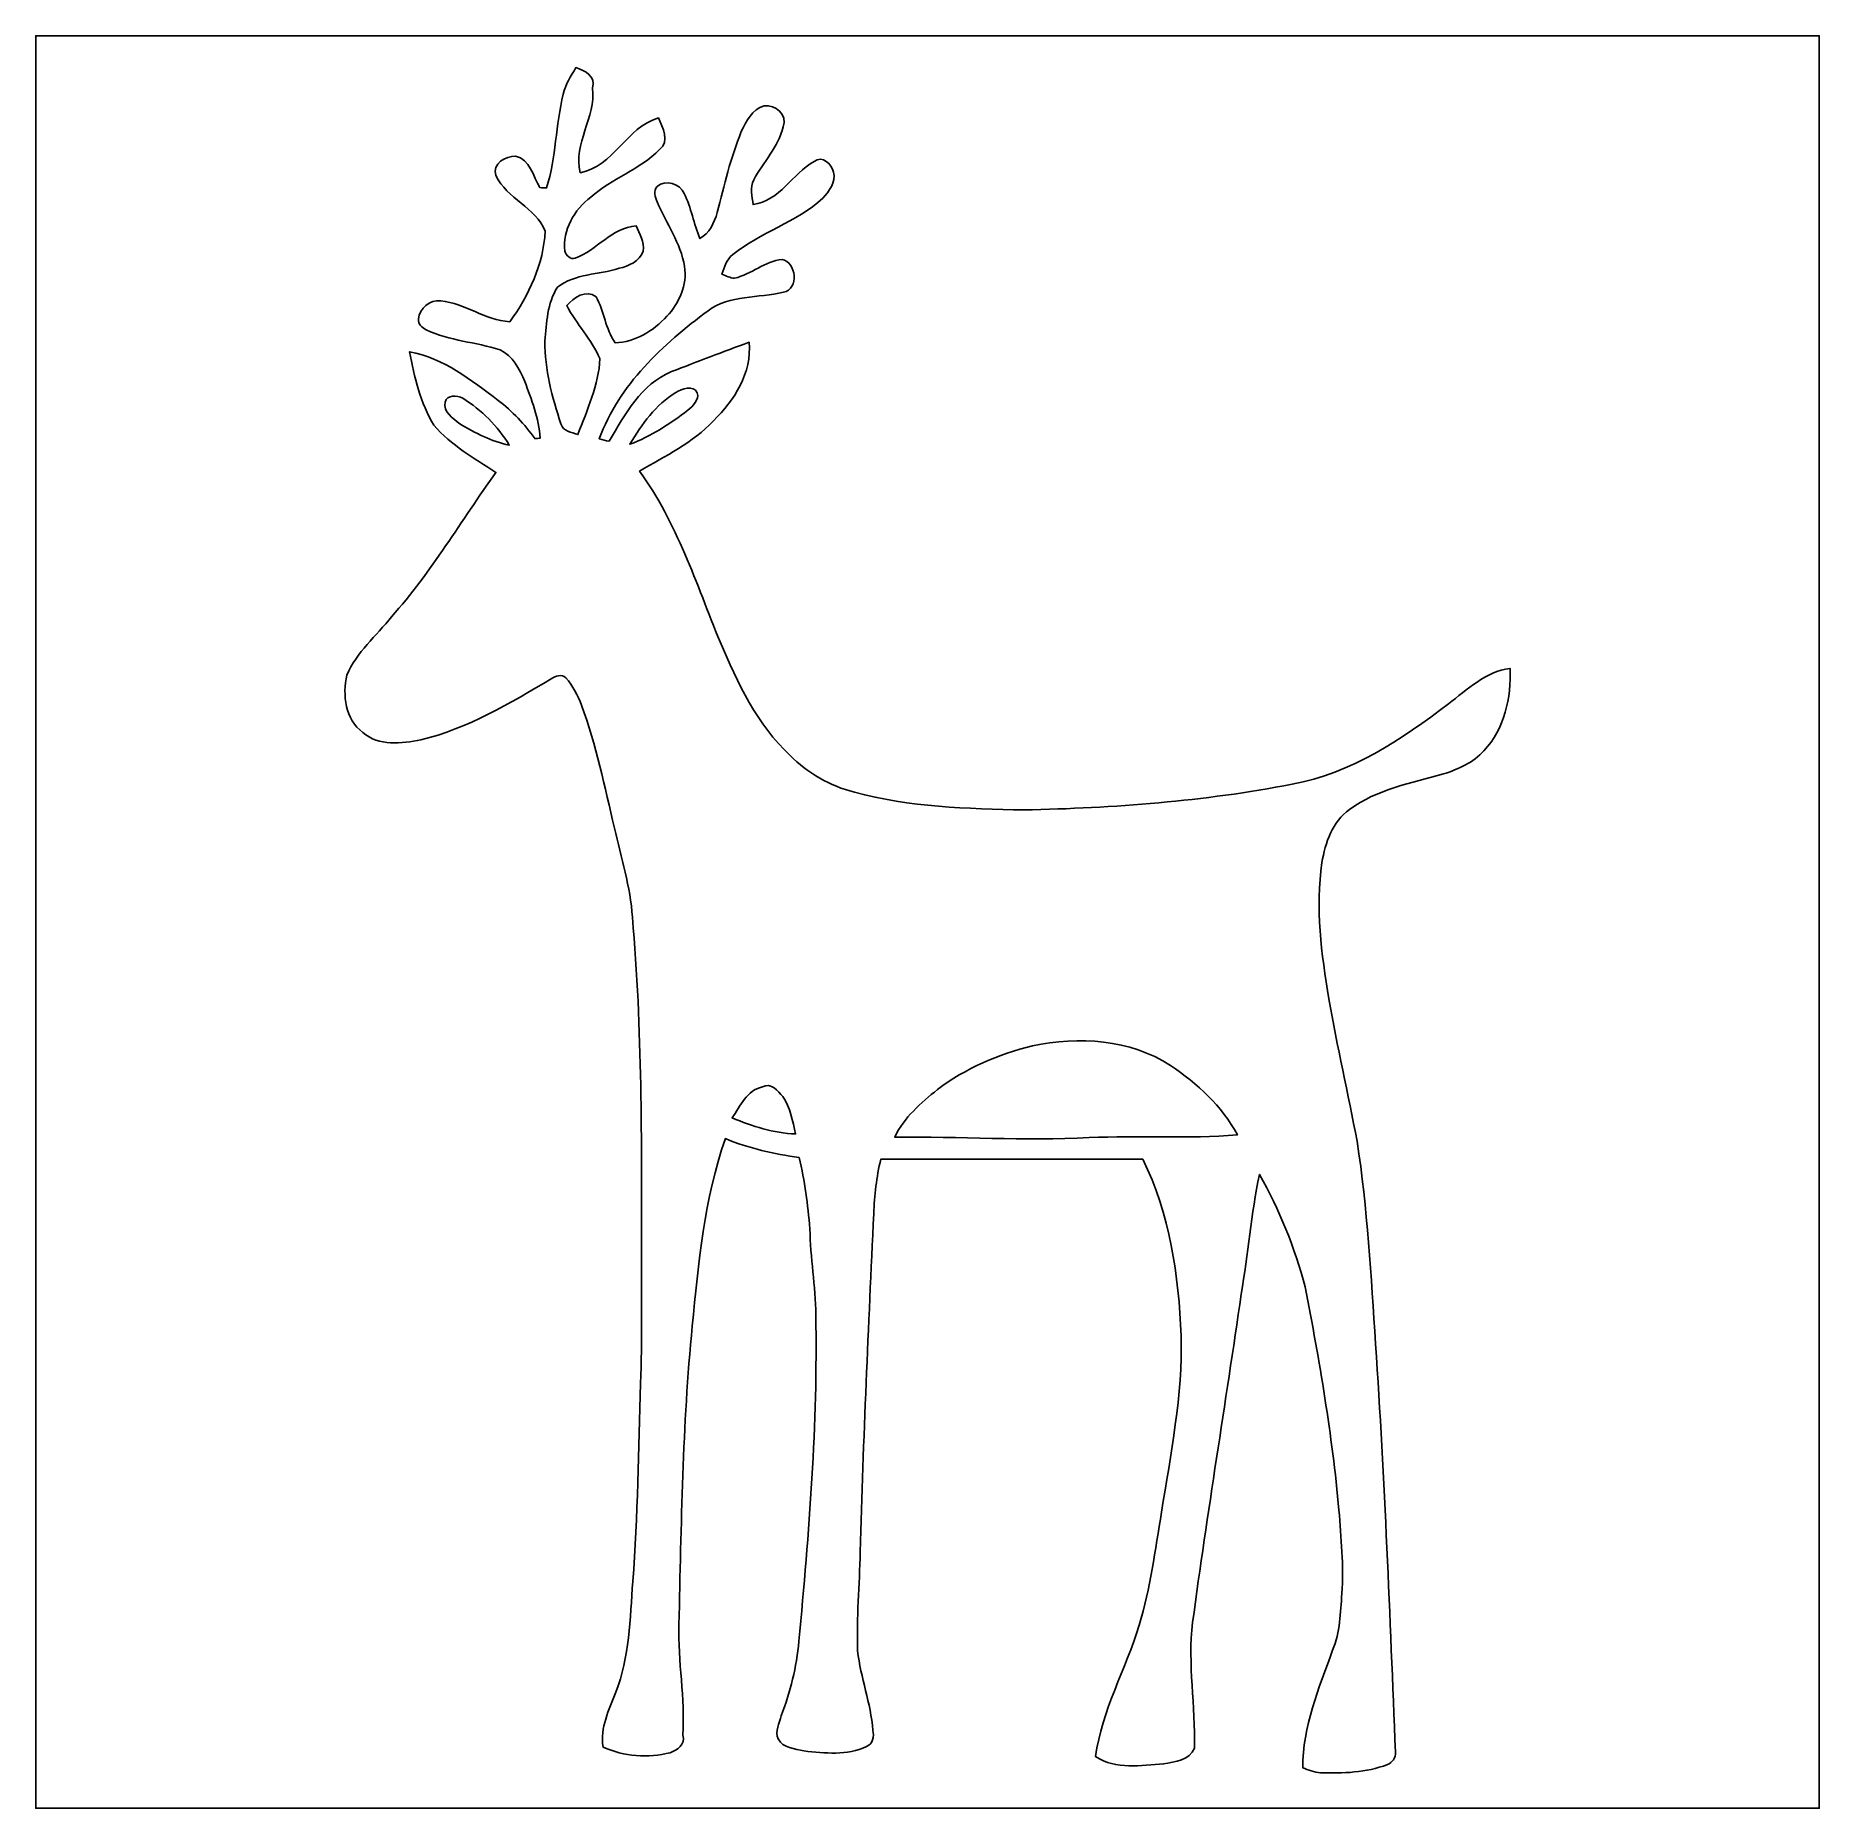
# Model space of a CAD drawing. Header units: centimetres. Extents: x -16.8 to 16.8, y -16.7 to 16.7.
import ezdxf

# ---------------------------------------------------------------- set-up
doc = ezdxf.new("R2010")
doc.units = ezdxf.units.CM
doc.header["$MEASUREMENT"] = 0
doc.layers.add('Layer 1', color=7, linetype='Continuous')

msp = doc.modelspace()

# ---------------------------------------------------------------- linework, layer by layer
at = {"layer": 'Layer 1', "color": 7}
for points, knots in [([(-16.77458, 16.66875), (-16.77458, 16.66875), (16.77458, 16.66875), (16.77458, 16.66875), (16.77458, 16.66875), (16.77458, 16.66875), (16.77458, -16.66875), (16.77458, -16.66875), (16.77458, -16.66875), (16.77458, -16.66875), (-16.77458, -16.66875), (-16.77458, -16.66875), (-16.77458, -16.66875), (-16.77458, -16.66875), (-16.77458, 16.66875), (-16.77458, 16.66875), (-16.77458, 16.66875), (-16.77458, 16.66875), (-16.77458, 16.66875), (-16.77458, 16.66875)], [0, 0, 0, 0, 0.16666667, 0.16666667, 0.16666667, 0.16666667, 0.33333333, 0.33333333, 0.33333333, 0.33333333, 0.5, 0.5, 0.5, 0.5, 0.66666667, 0.66666667, 0.66666667, 0.66666667, 1, 1, 1, 1]), ([(-6.61353, 16.06903), (-6.70701, 15.91063), (-6.81179, 15.75259), (-6.85094, 15.5702), (-6.85094, 15.5702), (-6.99594, 14.98988), (-6.98324, 14.37887), (-7.16598, 13.80702), (-7.16598, 13.80702), (-7.19702, 13.80807), (-7.25911, 13.81019), (-7.29015, 13.81125), (-7.29015, 13.81125), (-7.42033, 14.02151), (-7.47219, 14.3443), (-7.74806, 14.40568), (-7.74806, 14.40568), (-7.93574, 14.40286), (-8.19432, 14.26598), (-8.12024, 14.03632), (-8.12024, 14.03632), (-7.90963, 13.60205), (-7.36988, 13.44189), (-7.19102, 12.98928), (-7.19102, 12.98928), (-7.22101, 12.37262), (-7.49723, 11.78348), (-7.85707, 11.28783), (-7.85707, 11.28783), (-8.32168, 11.31993), (-8.69774, 11.63567), (-9.15529, 11.68259), (-9.15529, 11.68259), (-9.36484, 11.70587), (-9.55146, 11.54183), (-9.57615, 11.3411), (-9.57615, 11.3411), (-9.58039, 11.24903), (-9.50807, 11.17388), (-9.42904, 11.13755), (-9.42904, 11.13755), (-8.9916, 10.92694), (-8.4963, 10.91071), (-8.04051, 10.75761), (-8.04051, 10.75761), (-7.80203, 10.64966), (-7.67362, 10.39636), (-7.5752, 10.16741), (-7.5752, 10.16741), (-7.44784, 9.82274), (-7.30956, 9.47244), (-7.28486, 9.10167), (-7.28486, 9.10167), (-7.3092, 9.09814), (-7.35789, 9.09108), (-7.38223, 9.08756), (-7.38223, 9.08756), (-7.57837, 9.36061), (-7.80768, 9.60861), (-8.0772, 9.81004), (-8.0772, 9.81004), (-8.57885, 10.19387), (-9.10484, 10.60344), (-9.74125, 10.72409), (-9.74125, 10.72409), (-9.65694, 10.24714), (-9.53523, 9.7603), (-9.28264, 9.34297), (-9.28264, 9.34297), (-8.96056, 8.96937), (-8.52911, 8.71749), (-8.11742, 8.45573), (-8.11742, 8.45573), (-8.76935, 7.54944), (-9.33521, 6.57825), (-10.07957, 5.74075), (-10.07957, 5.74075), (-10.36638, 5.38092), (-10.74032, 5.074), (-10.92341, 4.64326), (-10.92341, 4.64326), (-11.00279, 4.2732), (-10.95657, 3.80118), (-10.62038, 3.56411), (-10.62038, 3.56411), (-10.32404, 3.30129), (-9.88907, 3.35703), (-9.52994, 3.42371), (-9.52994, 3.42371), (-8.6427, 3.63961), (-7.85389, 4.11339), (-7.07637, 4.57447), (-7.07637, 4.57447), (-6.99735, 4.63091), (-6.88269, 4.66549), (-6.80085, 4.59423), (-6.80085, 4.59423), (-6.67103, 4.44218), (-6.58072, 4.2605), (-6.50593, 4.07599), (-6.50593, 4.07599), (-6.23076, 3.32669), (-6.07025, 2.54247), (-5.88892, 1.76671), (-5.88892, 1.76671), (-5.75945, 1.21144), (-5.58941, 0.66181), (-5.5499, 0.08996), (-5.5499, 0.08996), (-5.3661, -2.01013), (-5.37492, -4.12044), (-5.37986, -6.22653), (-5.37986, -6.22653), (-5.38515, -7.04427), (-5.36293, -7.86271), (-5.39997, -8.68045), (-5.39997, -8.68045), (-5.44019, -9.92187), (-5.44371, -11.16577), (-5.5432, -12.40472), (-5.5432, -12.40472), (-5.59611, -13.10322), (-5.59999, -13.82677), (-5.86493, -14.48682), (-5.86493, -14.48682), (-5.98734, -14.81808), (-6.16409, -15.15181), (-6.1027, -15.51623), (-6.1027, -15.51623), (-5.70936, -15.69649), (-5.25604, -15.72401), (-4.83764, -15.62276), (-4.83764, -15.62276), (-4.705, -15.57726), (-4.54836, -15.46119), (-4.60375, -15.29468), (-4.60375, -15.29468), (-4.5526, -14.59724), (-4.69971, -13.90791), (-4.67607, -13.21153), (-4.67607, -13.21153), (-4.63056, -11.3411), (-4.60939, -9.4675), (-4.42489, -7.60412), (-4.42489, -7.60412), (-4.30671, -6.41562), (-4.19982, -5.207), (-3.80118, -4.07353), (-3.80118, -4.07353), (-3.35844, -4.25803), (-2.88784, -4.35998), (-2.41476, -4.42948), (-2.41476, -4.42948), (-2.30681, -4.86798), (-2.25249, -5.31812), (-2.21192, -5.76756), (-2.21192, -5.76756), (-2.20486, -6.31049), (-2.10608, -6.84742), (-2.10079, -7.39034), (-2.10079, -7.39034), (-2.0634, -9.44069), (-2.22744, -11.48786), (-2.41864, -13.52797), (-2.41864, -13.52797), (-2.45957, -14.0081), (-2.58163, -14.478), (-2.74955, -14.92885), (-2.74955, -14.92885), (-2.78518, -15.06537), (-2.87443, -15.22307), (-2.80705, -15.36488), (-2.80705, -15.36488), (-2.71921, -15.54268), (-2.49061, -15.54092), (-2.3241, -15.59066), (-2.3241, -15.59066), (-1.93781, -15.62312), (-1.50848, -15.68838), (-1.14688, -15.50388), (-1.14688, -15.50388), (-1.02482, -15.4619), (-1.00259, -15.31161), (-1.02764, -15.20261), (-1.02764, -15.20261), (-1.06539, -14.69284), (-1.25801, -14.21095), (-1.3141, -13.70436), (-1.3141, -13.70436), (-1.33562, -13.08629), (-1.27776, -12.46893), (-1.26577, -11.85122), (-1.26577, -11.85122), (-1.20897, -9.7282), (-1.10984, -7.60695), (-1.01141, -5.48534), (-1.01141, -5.48534), (-0.9973, -5.14068), (-0.95956, -4.79672), (-0.87806, -4.46123), (-0.87806, -4.46123), (0.76412, -4.46264), (2.40594, -4.46511), (4.04812, -4.46017), (4.04812, -4.46017), (4.56142, -5.4864), (4.72334, -6.6488), (4.77238, -7.78334), (4.77238, -7.78334), (4.79778, -8.90094), (4.57447, -10.00125), (4.40267, -11.10015), (4.40267, -11.10015), (4.2799, -11.811), (4.19171, -12.53067), (3.98321, -13.22387), (3.98321, -13.22387), (3.72851, -14.05431), (3.27836, -14.82443), (3.1623, -15.69579), (3.1623, -15.69579), (3.54154, -15.94944), (4.01567, -15.85983), (4.44147, -15.83302), (4.44147, -15.83302), (4.64573, -15.79316), (4.94171, -15.76881), (5.01897, -15.53492), (5.01897, -15.53492), (5.0486, -14.74646), (4.88809, -13.95942), (4.98651, -13.17166), (4.98651, -13.17166), (5.26732, -11.11003), (5.60141, -9.05651), (5.90232, -6.99805), (5.90232, -6.99805), (6.0265, -6.24911), (6.09, -5.48993), (6.2424, -4.74627), (6.2424, -4.74627), (6.62199, -5.40808), (6.90598, -6.12881), (7.10565, -6.864), (7.10565, -6.864), (7.37235, -8.25288), (7.61153, -9.64988), (7.73924, -11.05958), (7.73924, -11.05958), (7.77734, -11.5824), (7.83272, -12.10663), (7.79462, -12.63121), (7.79462, -12.63121), (7.76852, -12.98857), (7.76005, -13.35722), (7.62035, -13.69342), (7.62035, -13.69342), (7.35859, -14.4085), (7.05697, -15.1317), (7.05661, -15.9064), (7.05661, -15.9064), (7.16386, -15.94767), (7.27251, -15.99389), (7.38964, -15.99847), (7.38964, -15.99847), (7.81191, -16.01223), (8.25041, -16.00129), (8.64976, -15.84537), (8.64976, -15.84537), (8.74712, -15.81221), (8.80957, -15.71449), (8.80145, -15.61218), (8.80145, -15.61218), (8.69774, -13.05278), (8.60107, -10.49196), (8.42821, -7.93574), (8.42821, -7.93574), (8.34284, -6.66327), (8.27652, -5.38621), (8.08037, -4.12468), (8.08037, -4.12468), (7.91139, -3.22933), (7.70431, -2.34174), (7.55086, -1.44357), (7.55086, -1.44357), (7.40481, -0.60008), (7.29862, 0.26423), (7.41751, 1.11795), (7.41751, 1.11795), (7.48418, 1.48872), (7.61436, 1.89054), (7.93962, 2.11526), (7.93962, 2.11526), (8.45397, 2.49767), (9.10167, 2.61444), (9.70597, 2.78448), (9.70597, 2.78448), (9.98326, 2.8769), (10.27007, 2.99579), (10.46727, 3.22086), (10.46727, 3.22086), (10.85109, 3.63326), (10.98162, 4.22028), (10.95904, 4.76956), (10.95904, 4.76956), (10.49479, 4.70923), (10.15471, 4.36951), (9.79664, 4.10281), (9.79664, 4.10281), (8.92034, 3.43147), (7.96502, 2.79365), (6.85871, 2.59151), (6.85871, 2.59151), (5.19924, 2.2673), (3.5052, 2.14595), (1.81716, 2.10644), (1.81716, 2.10644), (0.74754, 2.13219), (-0.33761, 2.15759), (-1.37619, 2.44157), (-1.37619, 2.44157), (-1.83021, 2.55834), (-2.2546, 2.79647), (-2.5848, 3.1302), (-2.5848, 3.1302), (-3.20393, 3.71299), (-3.57152, 4.49827), (-3.90278, 5.26768), (-3.90278, 5.26768), (-4.34904, 6.36411), (-4.71488, 7.51099), (-5.4162, 8.48078), (-5.4162, 8.48078), (-4.93324, 8.76335), (-4.41537, 9.01065), (-4.02766, 9.42552), (-4.02766, 9.42552), (-3.62797, 9.80899), (-3.30412, 10.32581), (-3.35386, 10.9026), (-3.35386, 10.9026), (-3.84316, 10.72797), (-4.32753, 10.53677), (-4.81295, 10.35085), (-4.81295, 10.35085), (-5.38445, 10.11767), (-5.69242, 9.54687), (-5.9884, 9.04064), (-5.9884, 9.04064), (-6.05049, 9.05475), (-6.11223, 9.06921), (-6.17396, 9.08403), (-6.17396, 9.08403), (-5.80778, 10.10744), (-4.97487, 10.86203), (-4.1275, 11.49703), (-4.1275, 11.49703), (-3.71793, 11.7983), (-3.17853, 11.73163), (-2.70898, 11.84557), (-2.70898, 11.84557), (-2.41441, 11.89496), (-2.46309, 12.41989), (-2.73614, 12.46011), (-2.73614, 12.46011), (-3.05964, 12.42377), (-3.31541, 12.18142), (-3.62832, 12.10839), (-3.62832, 12.10839), (-3.71263, 12.10804), (-3.78883, 12.15496), (-3.8668, 12.18071), (-3.8668, 12.18071), (-3.82235, 12.31371), (-3.78037, 12.46329), (-3.66148, 12.55148), (-3.66148, 12.55148), (-3.14325, 12.97552), (-2.46662, 13.15826), (-1.96815, 13.61052), (-1.96815, 13.61052), (-1.85455, 13.74034), (-1.71379, 13.91356), (-1.76777, 14.10053), (-1.76777, 14.10053), (-1.79634, 14.25857), (-1.97873, 14.42085), (-2.13325, 14.30337), (-2.13325, 14.30337), (-2.54423, 14.06878), (-2.77283, 13.56536), (-3.28119, 13.49163), (-3.28119, 13.49163), (-3.29671, 13.64544), (-3.34222, 13.81301), (-3.26708, 13.95765), (-3.26708, 13.95765), (-3.08786, 14.28926), (-2.80494, 14.57854), (-2.71568, 14.95284), (-2.71568, 14.95284), (-2.62149, 15.18532), (-2.86561, 15.38041), (-3.07481, 15.34971), (-3.07481, 15.34971), (-3.29706, 15.28727), (-3.40678, 15.05479), (-3.50238, 14.86464), (-3.50238, 14.86464), (-3.70311, 14.37287), (-3.82341, 13.85323), (-3.9564, 13.34029), (-3.9564, 13.34029), (-4.00897, 13.14873), (-4.10069, 12.954), (-4.28096, 12.85381), (-4.28096, 12.85381), (-4.3942, 13.13145), (-4.44676, 13.43131), (-4.57518, 13.70259), (-4.57518, 13.70259), (-4.6549, 13.88392), (-4.92936, 13.97317), (-5.08282, 13.83171), (-5.08282, 13.83171), (-5.16184, 13.75128), (-5.11739, 13.63274), (-5.08494, 13.54208), (-5.08494, 13.54208), (-4.91596, 13.13674), (-4.63868, 12.77056), (-4.57094, 12.32852), (-4.57094, 12.32852), (-4.51556, 11.97751), (-4.67184, 11.64519), (-4.90008, 11.39084), (-4.90008, 11.39084), (-5.15761, 11.12308), (-5.49134, 10.90048), (-5.87551, 10.89378), (-5.87551, 10.89378), (-6.05861, 11.15413), (-6.08048, 11.48433), (-6.23217, 11.75879), (-6.23217, 11.75879), (-6.42444, 11.9066), (-6.65057, 11.73974), (-6.78427, 11.59404), (-6.78427, 11.59404), (-6.60471, 11.24479), (-6.31896, 10.95551), (-6.16056, 10.59674), (-6.16056, 10.59674), (-6.1849, 10.10003), (-6.40292, 9.62977), (-6.57684, 9.16728), (-6.57684, 9.16728), (-6.6929, 9.21138), (-6.85659, 9.22584), (-6.89398, 9.36837), (-6.89398, 9.36837), (-7.06085, 9.86966), (-7.20231, 10.39177), (-7.19561, 10.92482), (-7.19561, 10.92482), (-7.1688, 11.26878), (-7.15116, 11.63637), (-6.96101, 11.93694), (-6.96101, 11.93694), (-6.63081, 12.20082), (-6.18596, 12.16625), (-5.80249, 12.29395), (-5.80249, 12.29395), (-5.61975, 12.33276), (-5.41514, 12.4273), (-5.34952, 12.61674), (-5.34952, 12.61674), (-5.32271, 12.78855), (-5.4169, 12.94059), (-5.47864, 13.09229), (-5.47864, 13.09229), (-5.9376, 13.06089), (-6.21594, 12.63332), (-6.62658, 12.48304), (-6.62658, 12.48304), (-6.71795, 12.44776), (-6.79591, 12.53878), (-6.82449, 12.61533), (-6.82449, 12.61533), (-6.86717, 13.01609), (-6.64422, 13.3985), (-6.33201, 13.6338), (-6.33201, 13.6338), (-5.93549, 13.97952), (-5.41126, 14.1545), (-5.03837, 14.52774), (-5.03837, 14.52774), (-4.8454, 14.68437), (-4.97452, 14.94049), (-5.06271, 15.12076), (-5.06271, 15.12076), (-5.66491, 14.94614), (-5.90338, 14.21095), (-6.53027, 14.091), (-6.53027, 14.091), (-6.67032, 14.64204), (-6.23323, 15.12993), (-6.29849, 15.68097), (-6.29849, 15.68097), (-6.23711, 15.90675), (-6.44384, 16.01364), (-6.61353, 16.06903)], [0, 0, 0, 0, 0.00775194, 0.00775194, 0.00775194, 0.00775194, 0.01550388, 0.01550388, 0.01550388, 0.01550388, 0.02325581, 0.02325581, 0.02325581, 0.02325581, 0.03100775, 0.03100775, 0.03100775, 0.03100775, 0.03875969, 0.03875969, 0.03875969, 0.03875969, 0.04651163, 0.04651163, 0.04651163, 0.04651163, 0.05426357, 0.05426357, 0.05426357, 0.05426357, 0.0620155, 0.0620155, 0.0620155, 0.0620155, 0.06976744, 0.06976744, 0.06976744, 0.06976744, 0.07751938, 0.07751938, 0.07751938, 0.07751938, 0.08527132, 0.08527132, 0.08527132, 0.08527132, 0.09302326, 0.09302326, 0.09302326, 0.09302326, 0.10077519, 0.10077519, 0.10077519, 0.10077519, 0.10852713, 0.10852713, 0.10852713, 0.10852713, 0.11627907, 0.11627907, 0.11627907, 0.11627907, 0.12403101, 0.12403101, 0.12403101, 0.12403101, 0.13178295, 0.13178295, 0.13178295, 0.13178295, 0.13953488, 0.13953488, 0.13953488, 0.13953488, 0.14728682, 0.14728682, 0.14728682, 0.14728682, 0.15503876, 0.15503876, 0.15503876, 0.15503876, 0.1627907, 0.1627907, 0.1627907, 0.1627907, 0.17054264, 0.17054264, 0.17054264, 0.17054264, 0.17829457, 0.17829457, 0.17829457, 0.17829457, 0.18604651, 0.18604651, 0.18604651, 0.18604651, 0.19379845, 0.19379845, 0.19379845, 0.19379845, 0.20155039, 0.20155039, 0.20155039, 0.20155039, 0.20930233, 0.20930233, 0.20930233, 0.20930233, 0.21705426, 0.21705426, 0.21705426, 0.21705426, 0.2248062, 0.2248062, 0.2248062, 0.2248062, 0.23255814, 0.23255814, 0.23255814, 0.23255814, 0.24031008, 0.24031008, 0.24031008, 0.24031008, 0.24806202, 0.24806202, 0.24806202, 0.24806202, 0.25581395, 0.25581395, 0.25581395, 0.25581395, 0.26356589, 0.26356589, 0.26356589, 0.26356589, 0.27131783, 0.27131783, 0.27131783, 0.27131783, 0.27906977, 0.27906977, 0.27906977, 0.27906977, 0.28682171, 0.28682171, 0.28682171, 0.28682171, 0.29457364, 0.29457364, 0.29457364, 0.29457364, 0.30232558, 0.30232558, 0.30232558, 0.30232558, 0.31007752, 0.31007752, 0.31007752, 0.31007752, 0.31782946, 0.31782946, 0.31782946, 0.31782946, 0.3255814, 0.3255814, 0.3255814, 0.3255814, 0.33333333, 0.33333333, 0.33333333, 0.33333333, 0.34108527, 0.34108527, 0.34108527, 0.34108527, 0.34883721, 0.34883721, 0.34883721, 0.34883721, 0.35658915, 0.35658915, 0.35658915, 0.35658915, 0.36434109, 0.36434109, 0.36434109, 0.36434109, 0.37209302, 0.37209302, 0.37209302, 0.37209302, 0.37984496, 0.37984496, 0.37984496, 0.37984496, 0.3875969, 0.3875969, 0.3875969, 0.3875969, 0.39534884, 0.39534884, 0.39534884, 0.39534884, 0.40310078, 0.40310078, 0.40310078, 0.40310078, 0.41085271, 0.41085271, 0.41085271, 0.41085271, 0.41860465, 0.41860465, 0.41860465, 0.41860465, 0.42635659, 0.42635659, 0.42635659, 0.42635659, 0.43410853, 0.43410853, 0.43410853, 0.43410853, 0.44186047, 0.44186047, 0.44186047, 0.44186047, 0.4496124, 0.4496124, 0.4496124, 0.4496124, 0.45736434, 0.45736434, 0.45736434, 0.45736434, 0.46511628, 0.46511628, 0.46511628, 0.46511628, 0.47286822, 0.47286822, 0.47286822, 0.47286822, 0.48062016, 0.48062016, 0.48062016, 0.48062016, 0.48837209, 0.48837209, 0.48837209, 0.48837209, 0.49612403, 0.49612403, 0.49612403, 0.49612403, 0.50387597, 0.50387597, 0.50387597, 0.50387597, 0.51162791, 0.51162791, 0.51162791, 0.51162791, 0.51937984, 0.51937984, 0.51937984, 0.51937984, 0.52713178, 0.52713178, 0.52713178, 0.52713178, 0.53488372, 0.53488372, 0.53488372, 0.53488372, 0.54263566, 0.54263566, 0.54263566, 0.54263566, 0.5503876, 0.5503876, 0.5503876, 0.5503876, 0.55813953, 0.55813953, 0.55813953, 0.55813953, 0.56589147, 0.56589147, 0.56589147, 0.56589147, 0.57364341, 0.57364341, 0.57364341, 0.57364341, 0.58139535, 0.58139535, 0.58139535, 0.58139535, 0.58914729, 0.58914729, 0.58914729, 0.58914729, 0.59689922, 0.59689922, 0.59689922, 0.59689922, 0.60465116, 0.60465116, 0.60465116, 0.60465116, 0.6124031, 0.6124031, 0.6124031, 0.6124031, 0.62015504, 0.62015504, 0.62015504, 0.62015504, 0.62790698, 0.62790698, 0.62790698, 0.62790698, 0.63565891, 0.63565891, 0.63565891, 0.63565891, 0.64341085, 0.64341085, 0.64341085, 0.64341085, 0.65116279, 0.65116279, 0.65116279, 0.65116279, 0.65891473, 0.65891473, 0.65891473, 0.65891473, 0.66666667, 0.66666667, 0.66666667, 0.66666667, 0.6744186, 0.6744186, 0.6744186, 0.6744186, 0.68217054, 0.68217054, 0.68217054, 0.68217054, 0.68992248, 0.68992248, 0.68992248, 0.68992248, 0.69767442, 0.69767442, 0.69767442, 0.69767442, 0.70542636, 0.70542636, 0.70542636, 0.70542636, 0.71317829, 0.71317829, 0.71317829, 0.71317829, 0.72093023, 0.72093023, 0.72093023, 0.72093023, 0.72868217, 0.72868217, 0.72868217, 0.72868217, 0.73643411, 0.73643411, 0.73643411, 0.73643411, 0.74418605, 0.74418605, 0.74418605, 0.74418605, 0.75193798, 0.75193798, 0.75193798, 0.75193798, 0.75968992, 0.75968992, 0.75968992, 0.75968992, 0.76744186, 0.76744186, 0.76744186, 0.76744186, 0.7751938, 0.7751938, 0.7751938, 0.7751938, 0.78294574, 0.78294574, 0.78294574, 0.78294574, 0.79069767, 0.79069767, 0.79069767, 0.79069767, 0.79844961, 0.79844961, 0.79844961, 0.79844961, 0.80620155, 0.80620155, 0.80620155, 0.80620155, 0.81395349, 0.81395349, 0.81395349, 0.81395349, 0.82170543, 0.82170543, 0.82170543, 0.82170543, 0.82945736, 0.82945736, 0.82945736, 0.82945736, 0.8372093, 0.8372093, 0.8372093, 0.8372093, 0.84496124, 0.84496124, 0.84496124, 0.84496124, 0.85271318, 0.85271318, 0.85271318, 0.85271318, 0.86046512, 0.86046512, 0.86046512, 0.86046512, 0.86821705, 0.86821705, 0.86821705, 0.86821705, 0.87596899, 0.87596899, 0.87596899, 0.87596899, 0.88372093, 0.88372093, 0.88372093, 0.88372093, 0.89147287, 0.89147287, 0.89147287, 0.89147287, 0.89922481, 0.89922481, 0.89922481, 0.89922481, 0.90697674, 0.90697674, 0.90697674, 0.90697674, 0.91472868, 0.91472868, 0.91472868, 0.91472868, 0.92248062, 0.92248062, 0.92248062, 0.92248062, 0.93023256, 0.93023256, 0.93023256, 0.93023256, 0.9379845, 0.9379845, 0.9379845, 0.9379845, 0.94573643, 0.94573643, 0.94573643, 0.94573643, 0.95348837, 0.95348837, 0.95348837, 0.95348837, 0.96124031, 0.96124031, 0.96124031, 0.96124031, 0.96899225, 0.96899225, 0.96899225, 0.96899225, 0.97674419, 0.97674419, 0.97674419, 0.97674419, 0.98449612, 0.98449612, 0.98449612, 0.98449612, 1, 1, 1, 1]), ([(-4.73639, 9.95997), (-4.61504, 10.02453), (-4.41113, 10.10602), (-4.32964, 9.95468), (-4.32964, 9.95468), (-4.28625, 9.81675), (-4.41819, 9.70668), (-4.50709, 9.62378), (-4.50709, 9.62378), (-4.84329, 9.36978), (-5.20206, 9.13024), (-5.60035, 8.9856), (-5.60035, 8.9856), (-5.37563, 9.35743), (-5.10963, 9.72502), (-4.73639, 9.95997)], [0, 0, 0, 0, 0.2, 0.2, 0.2, 0.2, 0.4, 0.4, 0.4, 0.4, 0.6, 0.6, 0.6, 0.6, 1, 1, 1, 1]), ([(-9.07486, 9.77865), (-9.03534, 9.92152), (-8.85084, 9.90882), (-8.74289, 9.84885), (-8.74289, 9.84885), (-8.38588, 9.63119), (-8.08567, 9.32392), (-7.8673, 8.96796), (-7.8673, 8.96796), (-8.20208, 9.03499), (-8.50829, 9.19797), (-8.79793, 9.37189), (-8.79793, 9.37189), (-8.9214, 9.46785), (-9.12001, 9.59238), (-9.07486, 9.77865)], [0, 0, 0, 0, 0.2, 0.2, 0.2, 0.2, 0.4, 0.4, 0.4, 0.4, 0.6, 0.6, 0.6, 0.6, 1, 1, 1, 1]), ([(1.97379, -2.3308), (2.84127, -2.14947), (3.81035, -2.19957), (4.56882, -2.6984), (4.56882, -2.6984), (5.07471, -3.03424), (5.54355, -3.46004), (5.82895, -4.00473), (5.82895, -4.00473), (4.90149, -4.07988), (3.97016, -4.01179), (3.0413, -4.05518), (3.0413, -4.05518), (1.8221, -4.11374), (0.60219, -4.03648), (-0.61701, -4.04495), (-0.61701, -4.04495), (-0.44097, -3.67736), (-0.12347, -3.40325), (0.18697, -3.15031), (0.18697, -3.15031), (0.71367, -2.75131), (1.33421, -2.48673), (1.97379, -2.3308)], [0, 0, 0, 0, 0.14285714, 0.14285714, 0.14285714, 0.14285714, 0.28571429, 0.28571429, 0.28571429, 0.28571429, 0.42857143, 0.42857143, 0.42857143, 0.42857143, 0.57142857, 0.57142857, 0.57142857, 0.57142857, 0.71428571, 0.71428571, 0.71428571, 0.71428571, 1, 1, 1, 1]), ([(-3.10656, -3.10268), (-2.93758, -3.00637), (-2.8194, -3.18206), (-2.71815, -3.2826), (-2.71815, -3.2826), (-2.58269, -3.49285), (-2.53718, -3.7465), (-2.48038, -3.98604), (-2.48038, -3.98604), (-2.89525, -3.97369), (-3.29424, -3.83787), (-3.6763, -3.68582), (-3.6763, -3.68582), (-3.52496, -3.46604), (-3.39549, -3.15983), (-3.10656, -3.10268)], [0, 0, 0, 0, 0.2, 0.2, 0.2, 0.2, 0.4, 0.4, 0.4, 0.4, 0.6, 0.6, 0.6, 0.6, 1, 1, 1, 1])]:
    msp.add_open_spline(points, degree=3, knots=knots, dxfattribs=at)
at = {"layer": 'Layer 1', "color": 251}
for points, knots in [([(-6.61353, 16.06903), (-6.44384, 16.01364), (-6.23711, 15.90675), (-6.29849, 15.68097), (-6.29849, 15.68097), (-6.23323, 15.12993), (-6.67032, 14.64204), (-6.53027, 14.091), (-6.53027, 14.091), (-5.90338, 14.21095), (-5.66491, 14.94614), (-5.06271, 15.12076), (-5.06271, 15.12076), (-4.97452, 14.94049), (-4.8454, 14.68437), (-5.03837, 14.52774), (-5.03837, 14.52774), (-5.41126, 14.1545), (-5.93549, 13.97952), (-6.33201, 13.6338), (-6.33201, 13.6338), (-6.64422, 13.3985), (-6.86717, 13.01609), (-6.82449, 12.61533), (-6.82449, 12.61533), (-6.79591, 12.53878), (-6.71795, 12.44776), (-6.62658, 12.48304), (-6.62658, 12.48304), (-6.21594, 12.63332), (-5.9376, 13.06089), (-5.47864, 13.09229), (-5.47864, 13.09229), (-5.4169, 12.94059), (-5.32271, 12.78855), (-5.34952, 12.61674), (-5.34952, 12.61674), (-5.41514, 12.4273), (-5.61975, 12.33276), (-5.80249, 12.29395), (-5.80249, 12.29395), (-6.18596, 12.16625), (-6.63081, 12.20082), (-6.96101, 11.93694), (-6.96101, 11.93694), (-7.15116, 11.63637), (-7.1688, 11.26878), (-7.19561, 10.92482), (-7.19561, 10.92482), (-7.20231, 10.39177), (-7.06085, 9.86966), (-6.89398, 9.36837), (-6.89398, 9.36837), (-6.85659, 9.22584), (-6.6929, 9.21138), (-6.57684, 9.16728), (-6.57684, 9.16728), (-6.40292, 9.62977), (-6.1849, 10.10003), (-6.16056, 10.59674), (-6.16056, 10.59674), (-6.31896, 10.95551), (-6.60471, 11.24479), (-6.78427, 11.59404), (-6.78427, 11.59404), (-6.65057, 11.73974), (-6.42444, 11.9066), (-6.23217, 11.75879), (-6.23217, 11.75879), (-6.08048, 11.48433), (-6.05861, 11.15413), (-5.87551, 10.89378), (-5.87551, 10.89378), (-5.49134, 10.90048), (-5.15761, 11.12308), (-4.90008, 11.39084), (-4.90008, 11.39084), (-4.67184, 11.64519), (-4.51556, 11.97751), (-4.57094, 12.32852), (-4.57094, 12.32852), (-4.63868, 12.77056), (-4.91596, 13.13674), (-5.08494, 13.54208), (-5.08494, 13.54208), (-5.11739, 13.63274), (-5.16184, 13.75128), (-5.08282, 13.83171), (-5.08282, 13.83171), (-4.92936, 13.97317), (-4.6549, 13.88392), (-4.57518, 13.70259), (-4.57518, 13.70259), (-4.44676, 13.43131), (-4.3942, 13.13145), (-4.28096, 12.85381), (-4.28096, 12.85381), (-4.10069, 12.954), (-4.00897, 13.14873), (-3.9564, 13.34029), (-3.9564, 13.34029), (-3.82341, 13.85323), (-3.70311, 14.37287), (-3.50238, 14.86464), (-3.50238, 14.86464), (-3.40678, 15.05479), (-3.29706, 15.28727), (-3.07481, 15.34971), (-3.07481, 15.34971), (-2.86561, 15.38041), (-2.62149, 15.18532), (-2.71568, 14.95284), (-2.71568, 14.95284), (-2.80494, 14.57854), (-3.08786, 14.28926), (-3.26708, 13.95765), (-3.26708, 13.95765), (-3.34222, 13.81301), (-3.29671, 13.64544), (-3.28119, 13.49163), (-3.28119, 13.49163), (-2.77283, 13.56536), (-2.54423, 14.06878), (-2.13325, 14.30337), (-2.13325, 14.30337), (-1.97873, 14.42085), (-1.79634, 14.25857), (-1.76777, 14.10053), (-1.76777, 14.10053), (-1.71379, 13.91356), (-1.85455, 13.74034), (-1.96815, 13.61052), (-1.96815, 13.61052), (-2.46662, 13.15826), (-3.14325, 12.97552), (-3.66148, 12.55148), (-3.66148, 12.55148), (-3.78037, 12.46329), (-3.82235, 12.31371), (-3.8668, 12.18071), (-3.8668, 12.18071), (-3.78883, 12.15496), (-3.71263, 12.10804), (-3.62832, 12.10839), (-3.62832, 12.10839), (-3.31541, 12.18142), (-3.05964, 12.42377), (-2.73614, 12.46011), (-2.73614, 12.46011), (-2.46309, 12.41989), (-2.41441, 11.89496), (-2.70898, 11.84557), (-2.70898, 11.84557), (-3.17853, 11.73163), (-3.71793, 11.7983), (-4.1275, 11.49703), (-4.1275, 11.49703), (-4.97487, 10.86203), (-5.80778, 10.10744), (-6.17396, 9.08403), (-6.17396, 9.08403), (-6.11223, 9.06921), (-6.05049, 9.05475), (-5.9884, 9.04064), (-5.9884, 9.04064), (-5.69242, 9.54687), (-5.38445, 10.11767), (-4.81295, 10.35085), (-4.81295, 10.35085), (-4.32753, 10.53677), (-3.84316, 10.72797), (-3.35386, 10.9026), (-3.35386, 10.9026), (-3.30412, 10.32581), (-3.62797, 9.80899), (-4.02766, 9.42552), (-4.02766, 9.42552), (-4.41537, 9.01065), (-4.93324, 8.76335), (-5.4162, 8.48078), (-5.4162, 8.48078), (-4.71488, 7.51099), (-4.34904, 6.36411), (-3.90278, 5.26768), (-3.90278, 5.26768), (-3.57152, 4.49827), (-3.20393, 3.71299), (-2.5848, 3.1302), (-2.5848, 3.1302), (-2.2546, 2.79647), (-1.83021, 2.55834), (-1.37619, 2.44157), (-1.37619, 2.44157), (-0.33761, 2.15759), (0.74754, 2.13219), (1.81716, 2.10644), (1.81716, 2.10644), (3.5052, 2.14595), (5.19924, 2.2673), (6.85871, 2.59151), (6.85871, 2.59151), (7.96502, 2.79365), (8.92034, 3.43147), (9.79664, 4.10281), (9.79664, 4.10281), (10.15471, 4.36951), (10.49479, 4.70923), (10.95904, 4.76956), (10.95904, 4.76956), (10.98162, 4.22028), (10.85109, 3.63326), (10.46727, 3.22086), (10.46727, 3.22086), (10.27007, 2.99579), (9.98326, 2.8769), (9.70597, 2.78448), (9.70597, 2.78448), (9.10167, 2.61444), (8.45397, 2.49767), (7.93962, 2.11526), (7.93962, 2.11526), (7.61436, 1.89054), (7.48418, 1.48872), (7.41751, 1.11795), (7.41751, 1.11795), (7.29862, 0.26423), (7.40481, -0.60008), (7.55086, -1.44357), (7.55086, -1.44357), (7.70431, -2.34174), (7.91139, -3.22933), (8.08037, -4.12468), (8.08037, -4.12468), (8.27652, -5.38621), (8.34284, -6.66327), (8.42821, -7.93574), (8.42821, -7.93574), (8.60107, -10.49196), (8.69774, -13.05278), (8.80145, -15.61218), (8.80145, -15.61218), (8.80957, -15.71449), (8.74712, -15.81221), (8.64976, -15.84537), (8.64976, -15.84537), (8.25041, -16.00129), (7.81191, -16.01223), (7.38964, -15.99847), (7.38964, -15.99847), (7.27251, -15.99389), (7.16386, -15.94767), (7.05661, -15.9064), (7.05661, -15.9064), (7.05697, -15.1317), (7.35859, -14.4085), (7.62035, -13.69342), (7.62035, -13.69342), (7.76005, -13.35722), (7.76852, -12.98857), (7.79462, -12.63121), (7.79462, -12.63121), (7.83272, -12.10663), (7.77734, -11.5824), (7.73924, -11.05958), (7.73924, -11.05958), (7.61153, -9.64988), (7.37235, -8.25288), (7.10565, -6.864), (7.10565, -6.864), (6.90598, -6.12881), (6.62199, -5.40808), (6.2424, -4.74627), (6.2424, -4.74627), (6.09, -5.48993), (6.0265, -6.24911), (5.90232, -6.99805), (5.90232, -6.99805), (5.60141, -9.05651), (5.26732, -11.11003), (4.98651, -13.17166), (4.98651, -13.17166), (4.88809, -13.95942), (5.0486, -14.74646), (5.01897, -15.53492), (5.01897, -15.53492), (4.94171, -15.76881), (4.64573, -15.79316), (4.44147, -15.83302), (4.44147, -15.83302), (4.01567, -15.85983), (3.54154, -15.94944), (3.1623, -15.69579), (3.1623, -15.69579), (3.27836, -14.82443), (3.72851, -14.05431), (3.98321, -13.22387), (3.98321, -13.22387), (4.19171, -12.53067), (4.2799, -11.811), (4.40267, -11.10015), (4.40267, -11.10015), (4.57447, -10.00125), (4.79778, -8.90094), (4.77238, -7.78334), (4.77238, -7.78334), (4.72334, -6.6488), (4.56142, -5.4864), (4.04812, -4.46017), (4.04812, -4.46017), (2.40594, -4.46511), (0.76412, -4.46264), (-0.87806, -4.46123), (-0.87806, -4.46123), (-0.95956, -4.79672), (-0.9973, -5.14068), (-1.01141, -5.48534), (-1.01141, -5.48534), (-1.10984, -7.60695), (-1.20897, -9.7282), (-1.26577, -11.85122), (-1.26577, -11.85122), (-1.27776, -12.46893), (-1.33562, -13.08629), (-1.3141, -13.70436), (-1.3141, -13.70436), (-1.25801, -14.21095), (-1.06539, -14.69284), (-1.02764, -15.20261), (-1.02764, -15.20261), (-1.00259, -15.31161), (-1.02482, -15.4619), (-1.14688, -15.50388), (-1.14688, -15.50388), (-1.50848, -15.68838), (-1.93781, -15.62312), (-2.3241, -15.59066), (-2.3241, -15.59066), (-2.49061, -15.54092), (-2.71921, -15.54268), (-2.80705, -15.36488), (-2.80705, -15.36488), (-2.87443, -15.22307), (-2.78518, -15.06537), (-2.74955, -14.92885), (-2.74955, -14.92885), (-2.58163, -14.478), (-2.45957, -14.0081), (-2.41864, -13.52797), (-2.41864, -13.52797), (-2.22744, -11.48786), (-2.0634, -9.44069), (-2.10079, -7.39034), (-2.10079, -7.39034), (-2.10608, -6.84742), (-2.20486, -6.31049), (-2.21192, -5.76756), (-2.21192, -5.76756), (-2.25249, -5.31812), (-2.30681, -4.86798), (-2.41476, -4.42948), (-2.41476, -4.42948), (-2.88784, -4.35998), (-3.35844, -4.25803), (-3.80118, -4.07353), (-3.80118, -4.07353), (-4.19982, -5.207), (-4.30671, -6.41562), (-4.42489, -7.60412), (-4.42489, -7.60412), (-4.60939, -9.4675), (-4.63056, -11.3411), (-4.67607, -13.21153), (-4.67607, -13.21153), (-4.69971, -13.90791), (-4.5526, -14.59724), (-4.60375, -15.29468), (-4.60375, -15.29468), (-4.54836, -15.46119), (-4.705, -15.57726), (-4.83764, -15.62276), (-4.83764, -15.62276), (-5.25604, -15.72401), (-5.70936, -15.69649), (-6.1027, -15.51623), (-6.1027, -15.51623), (-6.16409, -15.15181), (-5.98734, -14.81808), (-5.86493, -14.48682), (-5.86493, -14.48682), (-5.59999, -13.82677), (-5.59611, -13.10322), (-5.5432, -12.40472), (-5.5432, -12.40472), (-5.44371, -11.16577), (-5.44019, -9.92187), (-5.39997, -8.68045), (-5.39997, -8.68045), (-5.36293, -7.86271), (-5.38515, -7.04427), (-5.37986, -6.22653), (-5.37986, -6.22653), (-5.37492, -4.12044), (-5.3661, -2.01013), (-5.5499, 0.08996), (-5.5499, 0.08996), (-5.58941, 0.66181), (-5.75945, 1.21144), (-5.88892, 1.76671), (-5.88892, 1.76671), (-6.07025, 2.54247), (-6.23076, 3.32669), (-6.50593, 4.07599), (-6.50593, 4.07599), (-6.58072, 4.2605), (-6.67103, 4.44218), (-6.80085, 4.59423), (-6.80085, 4.59423), (-6.88269, 4.66549), (-6.99735, 4.63091), (-7.07637, 4.57447), (-7.07637, 4.57447), (-7.85389, 4.11339), (-8.6427, 3.63961), (-9.52994, 3.42371), (-9.52994, 3.42371), (-9.88907, 3.35703), (-10.32404, 3.30129), (-10.62038, 3.56411), (-10.62038, 3.56411), (-10.95657, 3.80118), (-11.00279, 4.2732), (-10.92341, 4.64326), (-10.92341, 4.64326), (-10.74032, 5.074), (-10.36638, 5.38092), (-10.07957, 5.74075), (-10.07957, 5.74075), (-9.33521, 6.57825), (-8.76935, 7.54944), (-8.11742, 8.45573), (-8.11742, 8.45573), (-8.52911, 8.71749), (-8.96056, 8.96937), (-9.28264, 9.34297), (-9.28264, 9.34297), (-9.53523, 9.7603), (-9.65694, 10.24714), (-9.74125, 10.72409), (-9.74125, 10.72409), (-9.10484, 10.60344), (-8.57885, 10.19387), (-8.0772, 9.81004), (-8.0772, 9.81004), (-7.80768, 9.60861), (-7.57837, 9.36061), (-7.38223, 9.08756), (-7.38223, 9.08756), (-7.35789, 9.09108), (-7.3092, 9.09814), (-7.28486, 9.10167), (-7.28486, 9.10167), (-7.30956, 9.47244), (-7.44784, 9.82274), (-7.5752, 10.16741), (-7.5752, 10.16741), (-7.67362, 10.39636), (-7.80203, 10.64966), (-8.04051, 10.75761), (-8.04051, 10.75761), (-8.4963, 10.91071), (-8.9916, 10.92694), (-9.42904, 11.13755), (-9.42904, 11.13755), (-9.50807, 11.17388), (-9.58039, 11.24903), (-9.57615, 11.3411), (-9.57615, 11.3411), (-9.55146, 11.54183), (-9.36484, 11.70587), (-9.15529, 11.68259), (-9.15529, 11.68259), (-8.69774, 11.63567), (-8.32168, 11.31993), (-7.85707, 11.28783), (-7.85707, 11.28783), (-7.49723, 11.78348), (-7.22101, 12.37262), (-7.19102, 12.98928), (-7.19102, 12.98928), (-7.36988, 13.44189), (-7.90963, 13.60205), (-8.12024, 14.03632), (-8.12024, 14.03632), (-8.19432, 14.26598), (-7.93574, 14.40286), (-7.74806, 14.40568), (-7.74806, 14.40568), (-7.47219, 14.3443), (-7.42033, 14.02151), (-7.29015, 13.81125), (-7.29015, 13.81125), (-7.25911, 13.81019), (-7.19702, 13.80807), (-7.16598, 13.80702), (-7.16598, 13.80702), (-6.98324, 14.37887), (-6.99594, 14.98988), (-6.85094, 15.5702), (-6.85094, 15.5702), (-6.81179, 15.75259), (-6.70701, 15.91063), (-6.61353, 16.06903), (-6.61353, 16.06903), (-6.61353, 16.06903), (-6.61353, 16.06903), (-6.61353, 16.06903)], [0, 0, 0, 0, 0.00769231, 0.00769231, 0.00769231, 0.00769231, 0.01538462, 0.01538462, 0.01538462, 0.01538462, 0.02307692, 0.02307692, 0.02307692, 0.02307692, 0.03076923, 0.03076923, 0.03076923, 0.03076923, 0.03846154, 0.03846154, 0.03846154, 0.03846154, 0.04615385, 0.04615385, 0.04615385, 0.04615385, 0.05384615, 0.05384615, 0.05384615, 0.05384615, 0.06153846, 0.06153846, 0.06153846, 0.06153846, 0.06923077, 0.06923077, 0.06923077, 0.06923077, 0.07692308, 0.07692308, 0.07692308, 0.07692308, 0.08461538, 0.08461538, 0.08461538, 0.08461538, 0.09230769, 0.09230769, 0.09230769, 0.09230769, 0.1, 0.1, 0.1, 0.1, 0.10769231, 0.10769231, 0.10769231, 0.10769231, 0.11538462, 0.11538462, 0.11538462, 0.11538462, 0.12307692, 0.12307692, 0.12307692, 0.12307692, 0.13076923, 0.13076923, 0.13076923, 0.13076923, 0.13846154, 0.13846154, 0.13846154, 0.13846154, 0.14615385, 0.14615385, 0.14615385, 0.14615385, 0.15384615, 0.15384615, 0.15384615, 0.15384615, 0.16153846, 0.16153846, 0.16153846, 0.16153846, 0.16923077, 0.16923077, 0.16923077, 0.16923077, 0.17692308, 0.17692308, 0.17692308, 0.17692308, 0.18461538, 0.18461538, 0.18461538, 0.18461538, 0.19230769, 0.19230769, 0.19230769, 0.19230769, 0.2, 0.2, 0.2, 0.2, 0.20769231, 0.20769231, 0.20769231, 0.20769231, 0.21538462, 0.21538462, 0.21538462, 0.21538462, 0.22307692, 0.22307692, 0.22307692, 0.22307692, 0.23076923, 0.23076923, 0.23076923, 0.23076923, 0.23846154, 0.23846154, 0.23846154, 0.23846154, 0.24615385, 0.24615385, 0.24615385, 0.24615385, 0.25384615, 0.25384615, 0.25384615, 0.25384615, 0.26153846, 0.26153846, 0.26153846, 0.26153846, 0.26923077, 0.26923077, 0.26923077, 0.26923077, 0.27692308, 0.27692308, 0.27692308, 0.27692308, 0.28461538, 0.28461538, 0.28461538, 0.28461538, 0.29230769, 0.29230769, 0.29230769, 0.29230769, 0.3, 0.3, 0.3, 0.3, 0.30769231, 0.30769231, 0.30769231, 0.30769231, 0.31538462, 0.31538462, 0.31538462, 0.31538462, 0.32307692, 0.32307692, 0.32307692, 0.32307692, 0.33076923, 0.33076923, 0.33076923, 0.33076923, 0.33846154, 0.33846154, 0.33846154, 0.33846154, 0.34615385, 0.34615385, 0.34615385, 0.34615385, 0.35384615, 0.35384615, 0.35384615, 0.35384615, 0.36153846, 0.36153846, 0.36153846, 0.36153846, 0.36923077, 0.36923077, 0.36923077, 0.36923077, 0.37692308, 0.37692308, 0.37692308, 0.37692308, 0.38461538, 0.38461538, 0.38461538, 0.38461538, 0.39230769, 0.39230769, 0.39230769, 0.39230769, 0.4, 0.4, 0.4, 0.4, 0.40769231, 0.40769231, 0.40769231, 0.40769231, 0.41538462, 0.41538462, 0.41538462, 0.41538462, 0.42307692, 0.42307692, 0.42307692, 0.42307692, 0.43076923, 0.43076923, 0.43076923, 0.43076923, 0.43846154, 0.43846154, 0.43846154, 0.43846154, 0.44615385, 0.44615385, 0.44615385, 0.44615385, 0.45384615, 0.45384615, 0.45384615, 0.45384615, 0.46153846, 0.46153846, 0.46153846, 0.46153846, 0.46923077, 0.46923077, 0.46923077, 0.46923077, 0.47692308, 0.47692308, 0.47692308, 0.47692308, 0.48461538, 0.48461538, 0.48461538, 0.48461538, 0.49230769, 0.49230769, 0.49230769, 0.49230769, 0.5, 0.5, 0.5, 0.5, 0.50769231, 0.50769231, 0.50769231, 0.50769231, 0.51538462, 0.51538462, 0.51538462, 0.51538462, 0.52307692, 0.52307692, 0.52307692, 0.52307692, 0.53076923, 0.53076923, 0.53076923, 0.53076923, 0.53846154, 0.53846154, 0.53846154, 0.53846154, 0.54615385, 0.54615385, 0.54615385, 0.54615385, 0.55384615, 0.55384615, 0.55384615, 0.55384615, 0.56153846, 0.56153846, 0.56153846, 0.56153846, 0.56923077, 0.56923077, 0.56923077, 0.56923077, 0.57692308, 0.57692308, 0.57692308, 0.57692308, 0.58461538, 0.58461538, 0.58461538, 0.58461538, 0.59230769, 0.59230769, 0.59230769, 0.59230769, 0.6, 0.6, 0.6, 0.6, 0.60769231, 0.60769231, 0.60769231, 0.60769231, 0.61538462, 0.61538462, 0.61538462, 0.61538462, 0.62307692, 0.62307692, 0.62307692, 0.62307692, 0.63076923, 0.63076923, 0.63076923, 0.63076923, 0.63846154, 0.63846154, 0.63846154, 0.63846154, 0.64615385, 0.64615385, 0.64615385, 0.64615385, 0.65384615, 0.65384615, 0.65384615, 0.65384615, 0.66153846, 0.66153846, 0.66153846, 0.66153846, 0.66923077, 0.66923077, 0.66923077, 0.66923077, 0.67692308, 0.67692308, 0.67692308, 0.67692308, 0.68461538, 0.68461538, 0.68461538, 0.68461538, 0.69230769, 0.69230769, 0.69230769, 0.69230769, 0.7, 0.7, 0.7, 0.7, 0.70769231, 0.70769231, 0.70769231, 0.70769231, 0.71538462, 0.71538462, 0.71538462, 0.71538462, 0.72307692, 0.72307692, 0.72307692, 0.72307692, 0.73076923, 0.73076923, 0.73076923, 0.73076923, 0.73846154, 0.73846154, 0.73846154, 0.73846154, 0.74615385, 0.74615385, 0.74615385, 0.74615385, 0.75384615, 0.75384615, 0.75384615, 0.75384615, 0.76153846, 0.76153846, 0.76153846, 0.76153846, 0.76923077, 0.76923077, 0.76923077, 0.76923077, 0.77692308, 0.77692308, 0.77692308, 0.77692308, 0.78461538, 0.78461538, 0.78461538, 0.78461538, 0.79230769, 0.79230769, 0.79230769, 0.79230769, 0.8, 0.8, 0.8, 0.8, 0.80769231, 0.80769231, 0.80769231, 0.80769231, 0.81538462, 0.81538462, 0.81538462, 0.81538462, 0.82307692, 0.82307692, 0.82307692, 0.82307692, 0.83076923, 0.83076923, 0.83076923, 0.83076923, 0.83846154, 0.83846154, 0.83846154, 0.83846154, 0.84615385, 0.84615385, 0.84615385, 0.84615385, 0.85384615, 0.85384615, 0.85384615, 0.85384615, 0.86153846, 0.86153846, 0.86153846, 0.86153846, 0.86923077, 0.86923077, 0.86923077, 0.86923077, 0.87692308, 0.87692308, 0.87692308, 0.87692308, 0.88461538, 0.88461538, 0.88461538, 0.88461538, 0.89230769, 0.89230769, 0.89230769, 0.89230769, 0.9, 0.9, 0.9, 0.9, 0.90769231, 0.90769231, 0.90769231, 0.90769231, 0.91538462, 0.91538462, 0.91538462, 0.91538462, 0.92307692, 0.92307692, 0.92307692, 0.92307692, 0.93076923, 0.93076923, 0.93076923, 0.93076923, 0.93846154, 0.93846154, 0.93846154, 0.93846154, 0.94615385, 0.94615385, 0.94615385, 0.94615385, 0.95384615, 0.95384615, 0.95384615, 0.95384615, 0.96153846, 0.96153846, 0.96153846, 0.96153846, 0.96923077, 0.96923077, 0.96923077, 0.96923077, 0.97692308, 0.97692308, 0.97692308, 0.97692308, 0.98461538, 0.98461538, 0.98461538, 0.98461538, 1, 1, 1, 1]), ([(-4.73639, 9.95997), (-5.10963, 9.72502), (-5.37563, 9.35743), (-5.60035, 8.9856), (-5.60035, 8.9856), (-5.20206, 9.13024), (-4.84329, 9.36978), (-4.50709, 9.62378), (-4.50709, 9.62378), (-4.41819, 9.70668), (-4.28625, 9.81675), (-4.32964, 9.95468), (-4.32964, 9.95468), (-4.41113, 10.10602), (-4.61504, 10.02453), (-4.73639, 9.95997), (-4.73639, 9.95997), (-4.73639, 9.95997), (-4.73639, 9.95997), (-4.73639, 9.95997)], [0, 0, 0, 0, 0.16666667, 0.16666667, 0.16666667, 0.16666667, 0.33333333, 0.33333333, 0.33333333, 0.33333333, 0.5, 0.5, 0.5, 0.5, 0.66666667, 0.66666667, 0.66666667, 0.66666667, 1, 1, 1, 1]), ([(-9.07486, 9.77865), (-9.12001, 9.59238), (-8.9214, 9.46785), (-8.79793, 9.37189), (-8.79793, 9.37189), (-8.50829, 9.19797), (-8.20208, 9.03499), (-7.8673, 8.96796), (-7.8673, 8.96796), (-8.08567, 9.32392), (-8.38588, 9.63119), (-8.74289, 9.84885), (-8.74289, 9.84885), (-8.85084, 9.90882), (-9.03534, 9.92152), (-9.07486, 9.77865), (-9.07486, 9.77865), (-9.07486, 9.77865), (-9.07486, 9.77865), (-9.07486, 9.77865)], [0, 0, 0, 0, 0.16666667, 0.16666667, 0.16666667, 0.16666667, 0.33333333, 0.33333333, 0.33333333, 0.33333333, 0.5, 0.5, 0.5, 0.5, 0.66666667, 0.66666667, 0.66666667, 0.66666667, 1, 1, 1, 1]), ([(1.97379, -2.3308), (1.33421, -2.48673), (0.71367, -2.75131), (0.18697, -3.15031), (0.18697, -3.15031), (-0.12347, -3.40325), (-0.44097, -3.67736), (-0.61701, -4.04495), (-0.61701, -4.04495), (0.60219, -4.03648), (1.8221, -4.11374), (3.0413, -4.05518), (3.0413, -4.05518), (3.97016, -4.01179), (4.90149, -4.07988), (5.82895, -4.00473), (5.82895, -4.00473), (5.54355, -3.46004), (5.07471, -3.03424), (4.56882, -2.6984), (4.56882, -2.6984), (3.81035, -2.19957), (2.84127, -2.14947), (1.97379, -2.3308), (1.97379, -2.3308), (1.97379, -2.3308), (1.97379, -2.3308), (1.97379, -2.3308)], [0, 0, 0, 0, 0.125, 0.125, 0.125, 0.125, 0.25, 0.25, 0.25, 0.25, 0.375, 0.375, 0.375, 0.375, 0.5, 0.5, 0.5, 0.5, 0.625, 0.625, 0.625, 0.625, 0.75, 0.75, 0.75, 0.75, 1, 1, 1, 1]), ([(-3.10656, -3.10268), (-3.39549, -3.15983), (-3.52496, -3.46604), (-3.6763, -3.68582), (-3.6763, -3.68582), (-3.29424, -3.83787), (-2.89525, -3.97369), (-2.48038, -3.98604), (-2.48038, -3.98604), (-2.53718, -3.7465), (-2.58269, -3.49285), (-2.71815, -3.2826), (-2.71815, -3.2826), (-2.8194, -3.18206), (-2.93758, -3.00637), (-3.10656, -3.10268)], [0, 0, 0, 0, 0.2, 0.2, 0.2, 0.2, 0.4, 0.4, 0.4, 0.4, 0.6, 0.6, 0.6, 0.6, 1, 1, 1, 1])]:
    msp.add_open_spline(points, degree=3, knots=knots, dxfattribs=at)

doc.saveas('drawing.dxf')
